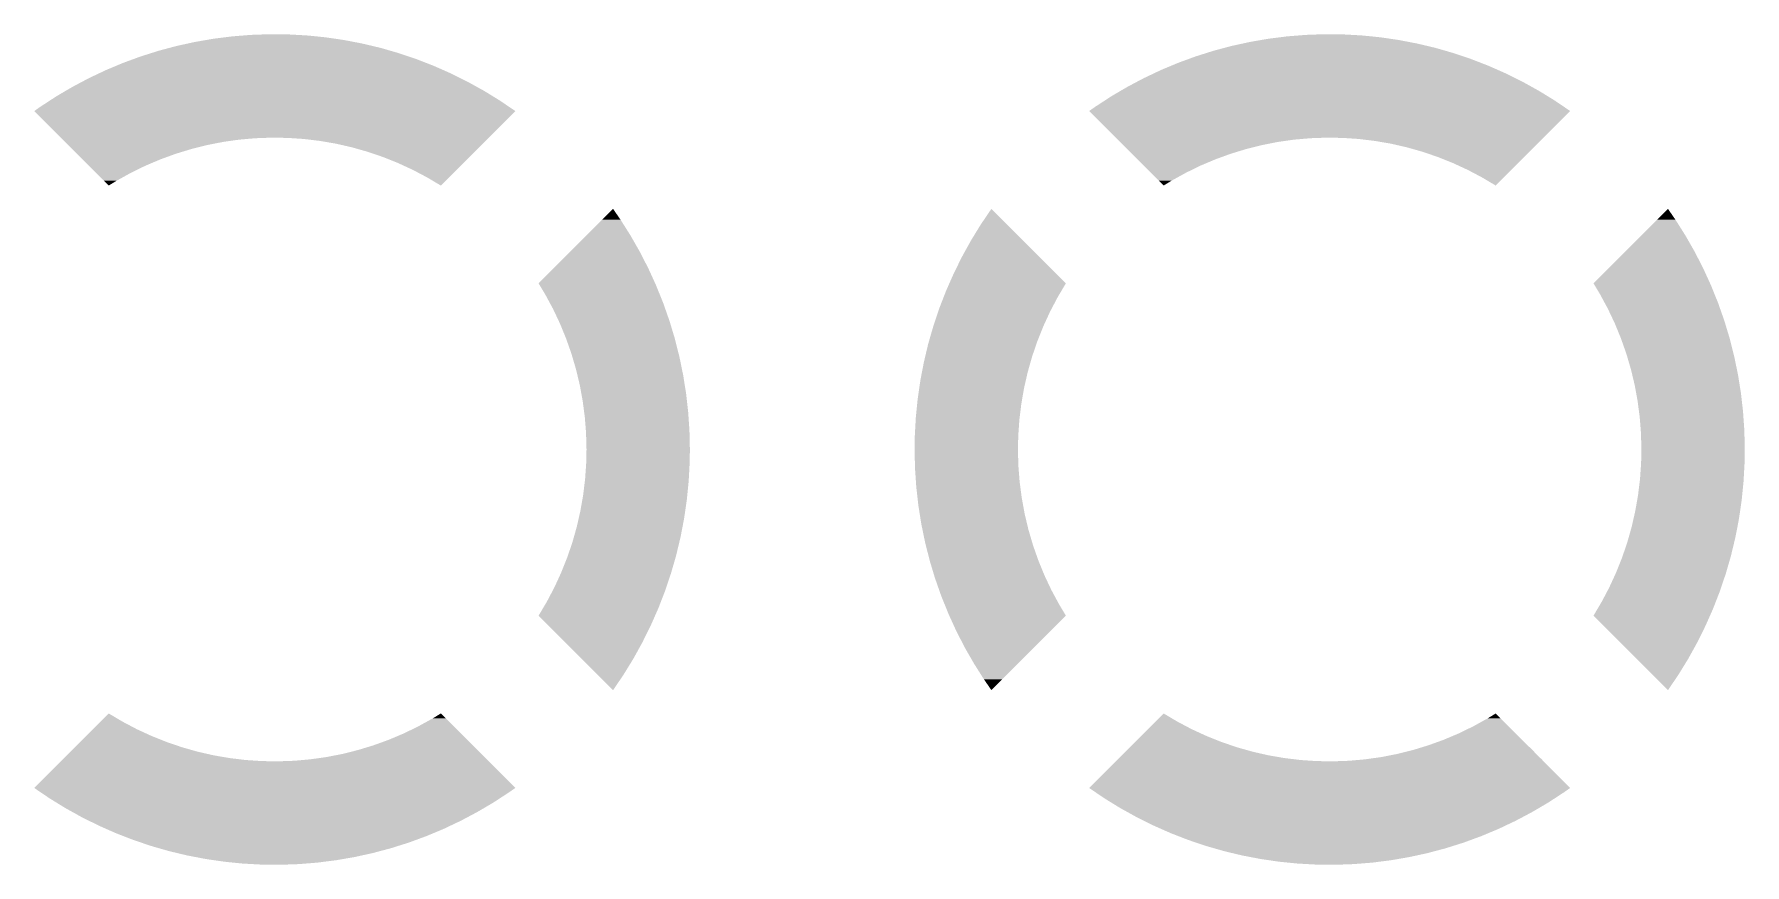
# Model space of a CAD drawing. Extents: x 295 to 953, y 10 to 290.
# Drawn here: x 582.06 to 586.179, y 122.674 to 124.673 of the extents above; entities that cross this region are included whole.
import ezdxf

# ---------------------------------------------------------------- set-up
doc = ezdxf.new("R2010")
doc.units = 0
doc.header["$LTSCALE"] = 5
doc.header["$MEASUREMENT"] = 0
doc.layers.get('0').update_dxf_attribs({"linetype": 'CONTINUOUS', "lineweight": 25})

msp = doc.modelspace()

# ---------------------------------------------------------------- linework, layer by layer
for points in [[(582.36, 124.6329), (582.3862, 124.6399), (582.9185, 124.6329), (582.8942, 124.6399)], [(582.3862, 124.6399), (582.4035, 124.6445), (582.8942, 124.6399), (582.8748, 124.6445)], [(582.4035, 124.6445), (582.4302, 124.6503), (582.8748, 124.6445), (582.8503, 124.6503)], [(582.4302, 124.6503), (582.4475, 124.6541), (582.8503, 124.6503), (582.8305, 124.6541)], [(582.4475, 124.6541), (582.4747, 124.6588), (582.8305, 124.6541), (582.8061, 124.6588)], [(582.4747, 124.6588), (582.4919, 124.6618), (582.8061, 124.6588), (582.7857, 124.6618)], [(582.4919, 124.6618), (582.5199, 124.6653), (582.7857, 124.6618), (582.7615, 124.6653)], [(582.5199, 124.6653), (582.5367, 124.6675), (582.7615, 124.6653), (582.7403, 124.6675)], [(582.5367, 124.6675), (582.5658, 124.6698), (582.7403, 124.6675), (582.7167, 124.6698)], [(582.5658, 124.6698), (582.5816, 124.6711), (582.7167, 124.6698), (582.6933, 124.6711)], [(582.5816, 124.6711), (582.6147, 124.6723), (582.6933, 124.6711), (582.6717, 124.6723)], [(582.6147, 124.6723), (582.6266, 124.6727), (582.6717, 124.6723), (582.6266, 124.6727)], [(584.9, 124.6329), (584.9262, 124.6399), (585.4585, 124.6329), (585.4342, 124.6399)], [(584.9262, 124.6399), (584.9435, 124.6445), (585.4342, 124.6399), (585.4148, 124.6445)], [(584.9435, 124.6445), (584.9702, 124.6503), (585.4148, 124.6445), (585.3903, 124.6503)], [(584.9702, 124.6503), (584.9875, 124.6541), (585.3903, 124.6503), (585.3705, 124.6541)], [(584.9875, 124.6541), (585.0147, 124.6588), (585.3705, 124.6541), (585.3461, 124.6588)], [(585.0147, 124.6588), (585.0319, 124.6618), (585.3461, 124.6588), (585.3257, 124.6618)], [(585.0319, 124.6618), (585.0599, 124.6653), (585.3257, 124.6618), (585.3015, 124.6653)], [(585.0599, 124.6653), (585.0767, 124.6675), (585.3015, 124.6653), (585.2803, 124.6675)], [(585.0767, 124.6675), (585.1058, 124.6698), (585.2803, 124.6675), (585.2567, 124.6698)], [(585.1058, 124.6698), (585.1216, 124.6711), (585.2567, 124.6698), (585.2333, 124.6711)], [(585.1216, 124.6711), (585.1547, 124.6723), (585.2333, 124.6711), (585.2117, 124.6723)], [(585.1547, 124.6723), (585.1666, 124.6727), (585.2117, 124.6723), (585.1666, 124.6727)], [(582.2331, 124.5864), (582.2578, 124.5967), (583.0456, 124.5864), (583.0222, 124.5967)], [(582.2578, 124.5967), (582.2747, 124.6038), (583.0222, 124.5967), (583.004, 124.6038)], [(582.2747, 124.6038), (582.2999, 124.613), (583.004, 124.6038), (582.9802, 124.613)], [(582.2999, 124.613), (582.317, 124.6193), (582.9802, 124.613), (582.9616, 124.6193)], [(582.317, 124.6193), (582.3427, 124.6274), (582.9616, 124.6193), (582.9375, 124.6274)], [(582.3427, 124.6274), (582.36, 124.6329), (582.9375, 124.6274), (582.9185, 124.6329)], [(584.7731, 124.5864), (584.7978, 124.5967), (585.5856, 124.5864), (585.5622, 124.5967)], [(584.7978, 124.5967), (584.8147, 124.6038), (585.5622, 124.5967), (585.544, 124.6038)], [(584.8147, 124.6038), (584.8399, 124.613), (585.544, 124.6038), (585.5202, 124.613)], [(584.8399, 124.613), (584.857, 124.6193), (585.5202, 124.613), (585.5016, 124.6193)], [(584.857, 124.6193), (584.8827, 124.6274), (585.5016, 124.6193), (585.4775, 124.6274)], [(584.8827, 124.6274), (584.9, 124.6329), (585.4775, 124.6274), (585.4585, 124.6329)], [(582.1526, 124.546), (582.1761, 124.5585), (583.1263, 124.546), (583.1038, 124.5585)], [(582.1761, 124.5585), (582.1924, 124.5671), (583.1038, 124.5585), (583.0864, 124.5671)], [(582.1924, 124.5671), (582.2165, 124.5785), (583.0864, 124.5671), (583.0634, 124.5785)], [(582.2165, 124.5785), (582.2331, 124.5864), (583.0634, 124.5785), (583.0456, 124.5864)], [(584.6926, 124.546), (584.7161, 124.5585), (585.6663, 124.546), (585.6438, 124.5585)], [(584.7161, 124.5585), (584.7324, 124.5671), (585.6438, 124.5585), (585.6264, 124.5671)], [(584.7324, 124.5671), (584.7565, 124.5785), (585.6264, 124.5671), (585.6034, 124.5785)], [(584.7565, 124.5785), (584.7731, 124.5864), (585.6034, 124.5785), (585.5856, 124.5864)], [(582.0759, 124.4986), (582.0982, 124.5131), (583.203, 124.4986), (583.1816, 124.5131)], [(582.0982, 124.5131), (582.1137, 124.5232), (583.1816, 124.5131), (583.1652, 124.5232)], [(582.1137, 124.5232), (582.1366, 124.5367), (583.1652, 124.5232), (583.1432, 124.5367)], [(582.1366, 124.5367), (582.1526, 124.546), (583.1432, 124.5367), (583.1263, 124.546)], [(584.6159, 124.4986), (584.6382, 124.5131), (585.743, 124.4986), (585.7216, 124.5131)], [(584.6382, 124.5131), (584.6537, 124.5232), (585.7216, 124.5131), (585.7052, 124.5232)], [(584.6537, 124.5232), (584.6766, 124.5367), (585.7052, 124.5232), (585.6832, 124.5367)], [(584.6766, 124.5367), (584.6926, 124.546), (585.6832, 124.5367), (585.6663, 124.546)], [(582.0605, 124.4878), (582.0759, 124.4986), (583.2189, 124.4878), (583.203, 124.4986)], [(582.1245, 124.4238), (582.0605, 124.4878), (583.1549, 124.4238), (583.2189, 124.4878)], [(584.6005, 124.4878), (584.6159, 124.4986), (585.7589, 124.4878), (585.743, 124.4986)], [(584.6645, 124.4238), (584.6005, 124.4878), (585.6949, 124.4238), (585.7589, 124.4878)], [(582.1259, 124.4224), (582.1245, 124.4238), (582.5928, 124.4224), (582.6318, 124.4238)], [(582.1293, 124.419), (582.1259, 124.4224), (582.5539, 124.419), (582.5928, 124.4224)], [(582.1348, 124.4135), (582.1293, 124.419), (582.5152, 124.4135), (582.5539, 124.419)], [(582.1423, 124.406), (582.1348, 124.4135), (582.4769, 124.406), (582.5152, 124.4135)], [(582.1517, 124.3965), (582.1423, 124.406), (582.439, 124.3965), (582.4769, 124.406)], [(582.1631, 124.3851), (582.1517, 124.3965), (582.4017, 124.3851), (582.439, 124.3965)], [(582.6709, 124.4232), (582.6318, 124.4238), (583.1543, 124.4232), (583.1549, 124.4238)], [(582.7098, 124.4206), (582.6709, 124.4232), (583.1517, 124.4206), (583.1543, 124.4232)], [(582.7486, 124.4159), (582.7098, 124.4206), (583.147, 124.4159), (583.1517, 124.4206)], [(582.7871, 124.4093), (582.7486, 124.4159), (583.1404, 124.4093), (583.147, 124.4159)], [(582.8252, 124.4006), (582.7871, 124.4093), (583.1317, 124.4006), (583.1404, 124.4093)], [(582.8627, 124.39), (582.8252, 124.4006), (583.1211, 124.39), (583.1317, 124.4006)], [(582.8997, 124.3774), (582.8627, 124.39), (583.1085, 124.3774), (583.1211, 124.39)], [(584.6659, 124.4224), (584.6645, 124.4238), (585.1328, 124.4224), (585.1718, 124.4238)], [(584.6693, 124.419), (584.6659, 124.4224), (585.0939, 124.419), (585.1328, 124.4224)], [(584.6748, 124.4135), (584.6693, 124.419), (585.0552, 124.4135), (585.0939, 124.419)], [(584.6823, 124.406), (584.6748, 124.4135), (585.0169, 124.406), (585.0552, 124.4135)], [(584.6917, 124.3965), (584.6823, 124.406), (584.979, 124.3965), (585.0169, 124.406)], [(584.7031, 124.3851), (584.6917, 124.3965), (584.9417, 124.3851), (584.979, 124.3965)], [(585.2109, 124.4232), (585.1718, 124.4238), (585.6943, 124.4232), (585.6949, 124.4238)], [(585.2498, 124.4206), (585.2109, 124.4232), (585.6917, 124.4206), (585.6943, 124.4232)], [(585.2886, 124.4159), (585.2498, 124.4206), (585.687, 124.4159), (585.6917, 124.4206)], [(585.3271, 124.4093), (585.2886, 124.4159), (585.6804, 124.4093), (585.687, 124.4159)], [(585.3652, 124.4006), (585.3271, 124.4093), (585.6717, 124.4006), (585.6804, 124.4093)], [(585.4027, 124.39), (585.3652, 124.4006), (585.6611, 124.39), (585.6717, 124.4006)], [(585.4397, 124.3774), (585.4027, 124.39), (585.6485, 124.3774), (585.6611, 124.39)], [(582.1765, 124.3718), (582.1631, 124.3851), (582.365, 124.3718), (582.4017, 124.3851)], [(582.1917, 124.3566), (582.1765, 124.3718), (582.329, 124.3566), (582.365, 124.3718)], [(582.2088, 124.3395), (582.1917, 124.3566), (582.2939, 124.3395), (582.329, 124.3566)], [(582.936, 124.3629), (582.8997, 124.3774), (583.094, 124.3629), (583.1085, 124.3774)], [(582.9714, 124.3466), (582.936, 124.3629), (583.0777, 124.3466), (583.094, 124.3629)], [(583.006, 124.3284), (582.9714, 124.3466), (583.0595, 124.3284), (583.0777, 124.3466)], [(584.7165, 124.3718), (584.7031, 124.3851), (584.905, 124.3718), (584.9417, 124.3851)], [(584.7317, 124.3566), (584.7165, 124.3718), (584.869, 124.3566), (584.905, 124.3718)], [(584.7488, 124.3395), (584.7317, 124.3566), (584.8339, 124.3395), (584.869, 124.3566)], [(585.476, 124.3629), (585.4397, 124.3774), (585.634, 124.3629), (585.6485, 124.3774)], [(585.5114, 124.3466), (585.476, 124.3629), (585.6177, 124.3466), (585.634, 124.3629)], [(585.546, 124.3284), (585.5114, 124.3466), (585.5995, 124.3284), (585.6177, 124.3466)], [(582.2277, 124.3206), (582.2088, 124.3395), (582.2597, 124.3206), (582.2939, 124.3395)], [(582.2398, 124.3085), (582.2277, 124.3206), (582.2398, 124.3085), (582.2597, 124.3206)], [(583.0396, 124.3085), (583.006, 124.3284), (583.0396, 124.3085), (583.0595, 124.3284)], [(584.7677, 124.3206), (584.7488, 124.3395), (584.7997, 124.3206), (584.8339, 124.3395)], [(584.7798, 124.3085), (584.7677, 124.3206), (584.7798, 124.3085), (584.7997, 124.3206)], [(585.5796, 124.3085), (585.546, 124.3284), (585.5796, 124.3085), (585.5995, 124.3284)], [(583.3898, 124.1881), (583.4279, 124.2262), (583.4964, 124.1881), (583.4723, 124.2262)], [(583.4279, 124.2262), (583.4542, 124.2525), (583.4723, 124.2262), (583.4542, 124.2525)], [(584.3399, 124.2152), (584.3652, 124.2525), (584.4025, 124.2152), (584.3652, 124.2525)], [(585.9298, 124.1881), (585.9679, 124.2262), (586.0364, 124.1881), (586.0123, 124.2262)], [(585.9679, 124.2262), (585.9942, 124.2525), (586.0123, 124.2262), (585.9942, 124.2525)], [(583.3506, 124.149), (583.3898, 124.1881), (583.5187, 124.149), (583.4964, 124.1881)], [(584.3163, 124.1768), (584.3399, 124.2152), (584.4409, 124.1768), (584.4025, 124.2152)], [(585.8906, 124.149), (585.9298, 124.1881), (586.0587, 124.149), (586.0364, 124.1881)], [(583.3105, 124.1089), (583.3506, 124.149), (583.5393, 124.1089), (583.5187, 124.149)], [(584.2945, 124.1374), (584.3163, 124.1768), (584.4803, 124.1374), (584.4409, 124.1768)], [(585.8505, 124.1089), (585.8906, 124.149), (586.0793, 124.1089), (586.0587, 124.149)], [(583.2749, 124.0732), (583.3105, 124.1089), (583.5556, 124.0732), (583.5393, 124.1089)], [(584.2745, 124.097), (584.2945, 124.1374), (584.5207, 124.097), (584.4803, 124.1374)], [(585.8149, 124.0732), (585.8505, 124.1089), (586.0956, 124.0732), (586.0793, 124.1089)], [(583.2781, 124.0679), (583.2749, 124.0732), (583.558, 124.0679), (583.5556, 124.0732)], [(583.2909, 124.0465), (583.2781, 124.0679), (583.5666, 124.0465), (583.558, 124.0679)], [(584.2563, 124.0558), (584.264, 124.0732), (584.5342, 124.0558), (584.5445, 124.0732)], [(584.264, 124.0732), (584.2745, 124.097), (584.5445, 124.0732), (584.5207, 124.097)], [(585.8181, 124.0679), (585.8149, 124.0732), (586.098, 124.0679), (586.0956, 124.0732)], [(585.8309, 124.0465), (585.8181, 124.0679), (586.1066, 124.0465), (586.098, 124.0679)], [(583.3019, 124.0261), (583.2909, 124.0465), (583.5749, 124.0261), (583.5666, 124.0465)], [(583.3095, 124.0121), (583.3019, 124.0261), (583.5798, 124.0121), (583.5749, 124.0261)], [(584.24, 124.0138), (584.25, 124.0396), (584.511, 124.0138), (584.5246, 124.0396)], [(584.25, 124.0396), (584.2563, 124.0558), (584.5246, 124.0396), (584.5342, 124.0558)], [(585.8419, 124.0261), (585.8309, 124.0465), (586.1149, 124.0261), (586.1066, 124.0465)], [(585.8495, 124.0121), (585.8419, 124.0261), (586.1198, 124.0121), (586.1149, 124.0261)], [(583.323, 123.9836), (583.3095, 124.0121), (583.5898, 123.9836), (583.5798, 124.0121)], [(583.3262, 123.9768), (583.323, 123.9836), (583.5919, 123.9768), (583.5898, 123.9836)], [(583.341, 123.9407), (583.3262, 123.9768), (583.6028, 123.9407), (583.5919, 123.9768)], [(584.2256, 123.9711), (584.237, 124.005), (584.4908, 123.9711), (584.5064, 124.005)], [(584.237, 124.005), (584.24, 124.0138), (584.5064, 124.005), (584.511, 124.0138)], [(585.863, 123.9836), (585.8495, 124.0121), (586.1298, 123.9836), (586.1198, 124.0121)], [(585.8662, 123.9768), (585.863, 123.9836), (586.1319, 123.9768), (586.1298, 123.9836)], [(585.881, 123.9407), (585.8662, 123.9768), (586.1428, 123.9407), (586.1319, 123.9768)], [(583.3411, 123.9404), (583.341, 123.9407), (583.6028, 123.9404), (583.6028, 123.9407)], [(583.354, 123.9038), (583.3411, 123.9404), (583.6121, 123.9038), (583.6028, 123.9404)], [(584.2131, 123.9278), (584.2147, 123.9333), (584.4737, 123.9278), (584.4756, 123.9333)], [(584.2147, 123.9333), (584.2252, 123.9696), (584.4756, 123.9333), (584.4901, 123.9696)], [(584.2252, 123.9696), (584.2256, 123.9711), (584.4901, 123.9696), (584.4908, 123.9711)], [(585.8811, 123.9404), (585.881, 123.9407), (586.1428, 123.9404), (586.1428, 123.9407)], [(585.894, 123.9038), (585.8811, 123.9404), (586.1521, 123.9038), (586.1428, 123.9404)], [(583.3561, 123.8967), (583.354, 123.9038), (583.6139, 123.8967), (583.6121, 123.9038)], [(583.365, 123.8664), (583.3561, 123.8967), (583.6201, 123.8664), (583.6139, 123.8967)], [(584.2027, 123.884), (584.2056, 123.8963), (584.4595, 123.884), (584.463, 123.8963)], [(584.2056, 123.8963), (584.2131, 123.9278), (584.463, 123.8963), (584.4737, 123.9278)], [(585.8961, 123.8967), (585.894, 123.9038), (586.1539, 123.8967), (586.1521, 123.9038)], [(585.905, 123.8664), (585.8961, 123.8967), (586.1601, 123.8664), (586.1539, 123.8967)], [(583.3683, 123.8526), (583.365, 123.8664), (583.623, 123.8526), (583.6201, 123.8664)], [(583.3741, 123.8284), (583.3683, 123.8526), (583.6268, 123.8284), (583.623, 123.8526)], [(584.1942, 123.8397), (584.1978, 123.8588), (584.4481, 123.8397), (584.4524, 123.8588)], [(584.1978, 123.8588), (584.2027, 123.884), (584.4524, 123.8588), (584.4595, 123.884)], [(585.9083, 123.8526), (585.905, 123.8664), (586.163, 123.8526), (586.1601, 123.8664)], [(585.9141, 123.8284), (585.9083, 123.8526), (586.1668, 123.8284), (586.163, 123.8526)], [(583.3778, 123.8081), (583.3741, 123.8284), (583.6301, 123.8081), (583.6268, 123.8284)], [(584.1877, 123.7951), (584.1914, 123.8207), (584.4393, 123.7951), (584.4437, 123.8207)], [(584.1914, 123.8207), (584.1942, 123.8397), (584.4437, 123.8207), (584.4481, 123.8397)], [(585.9178, 123.8081), (585.9141, 123.8284), (586.1701, 123.8081), (586.1668, 123.8284)], [(583.3811, 123.79), (583.3778, 123.8081), (583.6321, 123.79), (583.6301, 123.8081)], [(583.3846, 123.7633), (583.3811, 123.79), (583.6351, 123.7633), (583.6321, 123.79)], [(584.1832, 123.7503), (584.1864, 123.7822), (584.4332, 123.7503), (584.4371, 123.7822)], [(584.1864, 123.7822), (584.1877, 123.7951), (584.4371, 123.7822), (584.4393, 123.7951)], [(585.9211, 123.79), (585.9178, 123.8081), (586.1721, 123.79), (586.1701, 123.8081)], [(585.9246, 123.7633), (585.9211, 123.79), (586.1751, 123.7633), (586.1721, 123.79)], [(583.3862, 123.7513), (583.3846, 123.7633), (583.6359, 123.7513), (583.6351, 123.7633)], [(583.3888, 123.7184), (583.3862, 123.7513), (583.6382, 123.7184), (583.6359, 123.7513)], [(584.1807, 123.7053), (584.1828, 123.7434), (584.4298, 123.7053), (584.4324, 123.7434)], [(584.1828, 123.7434), (584.1832, 123.7503), (584.4324, 123.7434), (584.4332, 123.7503)], [(585.9262, 123.7513), (585.9246, 123.7633), (586.1759, 123.7513), (586.1751, 123.7633)], [(585.9288, 123.7184), (585.9262, 123.7513), (586.1782, 123.7184), (586.1759, 123.7513)], [(583.3892, 123.7123), (583.3888, 123.7184), (583.6383, 123.7123), (583.6382, 123.7184)], [(583.3903, 123.6733), (583.3892, 123.7123), (583.6392, 123.6733), (583.6383, 123.7123)], [(584.1802, 123.6733), (584.1807, 123.7045), (584.4291, 123.6733), (584.4298, 123.7045)], [(584.1807, 123.7045), (584.1807, 123.7053), (584.4298, 123.7045), (584.4298, 123.7053)], [(585.9292, 123.7123), (585.9288, 123.7184), (586.1783, 123.7123), (586.1782, 123.7184)], [(585.9303, 123.6733), (585.9292, 123.7123), (586.1792, 123.6733), (586.1783, 123.7123)], [(583.3896, 123.6421), (583.3903, 123.6733), (583.6387, 123.6421), (583.6392, 123.6733)], [(584.1811, 123.6343), (584.1802, 123.6733), (584.4301, 123.6343), (584.4291, 123.6733)], [(585.9296, 123.6421), (585.9303, 123.6733), (586.1787, 123.6421), (586.1792, 123.6733)], [(583.387, 123.6032), (583.3896, 123.6413), (583.6366, 123.6032), (583.6387, 123.6413)], [(583.3896, 123.6413), (583.3896, 123.6421), (583.6387, 123.6413), (583.6387, 123.6421)], [(584.1812, 123.6283), (584.1811, 123.6343), (584.4306, 123.6283), (584.4301, 123.6343)], [(584.1835, 123.5953), (584.1812, 123.6283), (584.4332, 123.5953), (584.4306, 123.6283)], [(585.927, 123.6032), (585.9296, 123.6413), (586.1766, 123.6032), (586.1787, 123.6413)], [(585.9296, 123.6413), (585.9296, 123.6421), (586.1787, 123.6413), (586.1787, 123.6421)], [(583.3801, 123.5515), (583.3823, 123.5644), (583.6317, 123.5515), (583.633, 123.5644)], [(583.3823, 123.5644), (583.3862, 123.5963), (583.633, 123.5644), (583.6362, 123.5963)], [(583.3862, 123.5963), (583.387, 123.6032), (583.6362, 123.5963), (583.6366, 123.6032)], [(584.1843, 123.5833), (584.1835, 123.5953), (584.4348, 123.5833), (584.4332, 123.5953)], [(584.1873, 123.5566), (584.1843, 123.5833), (584.4383, 123.5566), (584.4348, 123.5833)], [(585.9201, 123.5515), (585.9223, 123.5644), (586.1717, 123.5515), (586.173, 123.5644)], [(585.9223, 123.5644), (585.9262, 123.5963), (586.173, 123.5644), (586.1762, 123.5963)], [(585.9262, 123.5963), (585.927, 123.6032), (586.1762, 123.5963), (586.1766, 123.6032)], [(583.3713, 123.5069), (583.3756, 123.5259), (583.6252, 123.5069), (583.628, 123.5259)], [(583.3756, 123.5259), (583.3801, 123.5515), (583.628, 123.5259), (583.6317, 123.5515)], [(584.1893, 123.5385), (584.1873, 123.5566), (584.4416, 123.5385), (584.4383, 123.5566)], [(584.1926, 123.5182), (584.1893, 123.5385), (584.4453, 123.5182), (584.4416, 123.5385)], [(585.9113, 123.5069), (585.9156, 123.5259), (586.1652, 123.5069), (586.168, 123.5259)], [(585.9156, 123.5259), (585.9201, 123.5515), (586.168, 123.5259), (586.1717, 123.5515)], [(583.3599, 123.4626), (583.367, 123.4878), (583.6167, 123.4626), (583.6216, 123.4878)], [(583.367, 123.4878), (583.3713, 123.5069), (583.6216, 123.4878), (583.6252, 123.5069)], [(584.1964, 123.494), (584.1926, 123.5182), (584.4511, 123.494), (584.4453, 123.5182)], [(584.1993, 123.4802), (584.1964, 123.494), (584.4544, 123.4802), (584.4511, 123.494)], [(584.2055, 123.4499), (584.1993, 123.4802), (584.4633, 123.4499), (584.4544, 123.4802)], [(585.8999, 123.4626), (585.907, 123.4878), (586.1567, 123.4626), (586.1616, 123.4878)], [(585.907, 123.4878), (585.9113, 123.5069), (586.1616, 123.4878), (586.1652, 123.5069)], [(583.3457, 123.4188), (583.3564, 123.4503), (583.6062, 123.4188), (583.6138, 123.4503)], [(583.3564, 123.4503), (583.3599, 123.4626), (583.6138, 123.4503), (583.6167, 123.4626)], [(584.2073, 123.4428), (584.2055, 123.4499), (584.4654, 123.4428), (584.4633, 123.4499)], [(584.2166, 123.4062), (584.2073, 123.4428), (584.4783, 123.4062), (584.4654, 123.4428)], [(585.8857, 123.4188), (585.8964, 123.4503), (586.1462, 123.4188), (586.1538, 123.4503)], [(585.8964, 123.4503), (585.8999, 123.4626), (586.1538, 123.4503), (586.1567, 123.4626)], [(583.3293, 123.377), (583.3438, 123.4133), (583.5942, 123.377), (583.6047, 123.4133)], [(583.3438, 123.4133), (583.3457, 123.4188), (583.6047, 123.4133), (583.6062, 123.4188)], [(584.2166, 123.4059), (584.2166, 123.4062), (584.4784, 123.4059), (584.4783, 123.4062)], [(584.2275, 123.3698), (584.2166, 123.4059), (584.4932, 123.3698), (584.4784, 123.4059)], [(585.8693, 123.377), (585.8838, 123.4133), (586.1342, 123.377), (586.1447, 123.4133)], [(585.8838, 123.4133), (585.8857, 123.4188), (586.1447, 123.4133), (586.1462, 123.4188)], [(583.313, 123.3416), (583.3286, 123.3755), (583.5823, 123.3416), (583.5938, 123.3755)], [(583.3286, 123.3755), (583.3293, 123.377), (583.5938, 123.3755), (583.5942, 123.377)], [(584.2296, 123.363), (584.2275, 123.3698), (584.4964, 123.363), (584.4932, 123.3698)], [(584.2396, 123.3345), (584.2296, 123.363), (584.5099, 123.3345), (584.4964, 123.363)], [(585.853, 123.3416), (585.8686, 123.3755), (586.1223, 123.3416), (586.1338, 123.3755)], [(585.8686, 123.3755), (585.8693, 123.377), (586.1338, 123.3755), (586.1342, 123.377)], [(583.2948, 123.307), (583.3084, 123.3328), (583.5694, 123.307), (583.5794, 123.3328)], [(583.3084, 123.3328), (583.313, 123.3416), (583.5794, 123.3328), (583.5823, 123.3416)], [(584.2445, 123.3205), (584.2396, 123.3345), (584.5175, 123.3205), (584.5099, 123.3345)], [(584.2528, 123.3001), (584.2445, 123.3205), (584.5285, 123.3001), (584.5175, 123.3205)], [(585.8348, 123.307), (585.8484, 123.3328), (586.1094, 123.307), (586.1194, 123.3328)], [(585.8484, 123.3328), (585.853, 123.3416), (586.1194, 123.3328), (586.1223, 123.3416)], [(583.2749, 123.2734), (583.2852, 123.2908), (583.5554, 123.2734), (583.5631, 123.2908)], [(583.2852, 123.2908), (583.2948, 123.307), (583.5631, 123.2908), (583.5694, 123.307)], [(584.2614, 123.2787), (584.2528, 123.3001), (584.5413, 123.2787), (584.5285, 123.3001)], [(584.2638, 123.2734), (584.2614, 123.2787), (584.5445, 123.2734), (584.5413, 123.2787)], [(585.8149, 123.2734), (585.8252, 123.2908), (586.0954, 123.2734), (586.1031, 123.2908)], [(585.8252, 123.2908), (585.8348, 123.307), (586.1031, 123.2908), (586.1094, 123.307)], [(583.2987, 123.2496), (583.2749, 123.2734), (583.5449, 123.2496), (583.5554, 123.2734)], [(583.3391, 123.2092), (583.2987, 123.2496), (583.5249, 123.2092), (583.5449, 123.2496)], [(584.2801, 123.2377), (584.2638, 123.2734), (584.5089, 123.2377), (584.5445, 123.2734)], [(584.3006, 123.1976), (584.2801, 123.2377), (584.4688, 123.1976), (584.5089, 123.2377)], [(585.8387, 123.2496), (585.8149, 123.2734), (586.0849, 123.2496), (586.0954, 123.2734)], [(585.8791, 123.2092), (585.8387, 123.2496), (586.0649, 123.2092), (586.0849, 123.2496)], [(583.3785, 123.1698), (583.3391, 123.2092), (583.5031, 123.1698), (583.5249, 123.2092)], [(584.323, 123.1585), (584.3006, 123.1976), (584.4296, 123.1585), (584.4688, 123.1976)], [(585.9185, 123.1698), (585.8791, 123.2092), (586.0431, 123.1698), (586.0649, 123.2092)], [(583.4169, 123.1314), (583.3785, 123.1698), (583.4795, 123.1314), (583.5031, 123.1698)], [(584.3471, 123.1204), (584.323, 123.1585), (584.3915, 123.1204), (584.4296, 123.1585)], [(585.9569, 123.1314), (585.9185, 123.1698), (586.0195, 123.1314), (586.0431, 123.1698)], [(583.4542, 123.0941), (583.4169, 123.1314), (583.4542, 123.0941), (583.4795, 123.1314)], [(584.3652, 123.0941), (584.3471, 123.1204), (584.3652, 123.0941), (584.3915, 123.1204)], [(585.9942, 123.0941), (585.9569, 123.1314), (585.9942, 123.0941), (586.0195, 123.1314)], [(582.2199, 123.0182), (582.2398, 123.0381), (582.2734, 123.0182), (582.2398, 123.0381)], [(583.0197, 123.026), (583.0396, 123.0381), (583.0517, 123.026), (583.0396, 123.0381)], [(584.7599, 123.0182), (584.7798, 123.0381), (584.8134, 123.0182), (584.7798, 123.0381)], [(585.5597, 123.026), (585.5796, 123.0381), (585.5917, 123.026), (585.5796, 123.0381)], [(582.1854, 122.9837), (582.2017, 123), (582.3434, 122.9837), (582.3079, 123)], [(582.2017, 123), (582.2199, 123.0182), (582.3079, 123), (582.2734, 123.0182)], [(582.9144, 122.9748), (582.9504, 122.99), (583.1029, 122.9748), (583.0877, 122.99)], [(582.9504, 122.99), (582.9855, 123.0071), (583.0877, 122.99), (583.0706, 123.0071)], [(582.9855, 123.0071), (583.0197, 123.026), (583.0706, 123.0071), (583.0517, 123.026)], [(584.7254, 122.9837), (584.7417, 123), (584.8834, 122.9837), (584.8479, 123)], [(584.7417, 123), (584.7599, 123.0182), (584.8479, 123), (584.8134, 123.0182)], [(585.4544, 122.9748), (585.4904, 122.99), (585.6429, 122.9748), (585.6277, 122.99)], [(585.4904, 122.99), (585.5255, 123.0071), (585.6277, 122.99), (585.6106, 123.0071)], [(585.5255, 123.0071), (585.5597, 123.026), (585.6106, 123.0071), (585.5917, 123.026)], [(582.139, 122.9373), (582.1477, 122.946), (582.4923, 122.9373), (582.4542, 122.946)], [(582.1477, 122.946), (582.1583, 122.9566), (582.4542, 122.946), (582.4167, 122.9566)], [(582.1583, 122.9566), (582.1709, 122.9692), (582.4167, 122.9566), (582.3797, 122.9692)], [(582.1709, 122.9692), (582.1854, 122.9837), (582.3797, 122.9692), (582.3434, 122.9837)], [(582.8025, 122.9406), (582.8404, 122.9501), (583.1371, 122.9406), (583.1277, 122.9501)], [(582.8404, 122.9501), (582.8777, 122.9615), (583.1277, 122.9501), (583.1162, 122.9615)], [(582.8777, 122.9615), (582.9144, 122.9748), (583.1162, 122.9615), (583.1029, 122.9748)], [(584.679, 122.9373), (584.6877, 122.946), (585.0323, 122.9373), (584.9942, 122.946)], [(584.6877, 122.946), (584.6983, 122.9566), (584.9942, 122.946), (584.9567, 122.9566)], [(584.6983, 122.9566), (584.7109, 122.9692), (584.9567, 122.9566), (584.9197, 122.9692)], [(584.7109, 122.9692), (584.7254, 122.9837), (584.9197, 122.9692), (584.8834, 122.9837)], [(585.3425, 122.9406), (585.3804, 122.9501), (585.6771, 122.9406), (585.6677, 122.9501)], [(585.3804, 122.9501), (585.4177, 122.9615), (585.6677, 122.9501), (585.6562, 122.9615)], [(585.4177, 122.9615), (585.4544, 122.9748), (585.6562, 122.9615), (585.6429, 122.9748)], [(582.0604, 122.8588), (582.1244, 122.9228), (583.2189, 122.8588), (583.1549, 122.9228)], [(582.1244, 122.9228), (582.1251, 122.9234), (582.6476, 122.9228), (582.6085, 122.9234)], [(582.1251, 122.9234), (582.1277, 122.926), (582.6085, 122.9234), (582.5696, 122.926)], [(582.1277, 122.926), (582.1324, 122.9307), (582.5696, 122.926), (582.5308, 122.9307)], [(582.1324, 122.9307), (582.139, 122.9373), (582.5308, 122.9307), (582.4923, 122.9373)], [(582.6476, 122.9228), (582.6866, 122.9242), (583.1549, 122.9228), (583.1535, 122.9242)], [(582.6866, 122.9242), (582.7255, 122.9277), (583.1535, 122.9242), (583.1501, 122.9277)], [(582.7255, 122.9277), (582.7641, 122.9331), (583.1501, 122.9277), (583.1446, 122.9331)], [(582.7641, 122.9331), (582.8025, 122.9406), (583.1446, 122.9331), (583.1371, 122.9406)], [(584.6004, 122.8588), (584.6644, 122.9228), (585.7589, 122.8588), (585.6949, 122.9228)], [(584.6644, 122.9228), (584.6651, 122.9234), (585.1876, 122.9228), (585.1485, 122.9234)], [(584.6651, 122.9234), (584.6677, 122.926), (585.1485, 122.9234), (585.1096, 122.926)], [(584.6677, 122.926), (584.6724, 122.9307), (585.1096, 122.926), (585.0708, 122.9307)], [(584.6724, 122.9307), (584.679, 122.9373), (585.0708, 122.9307), (585.0323, 122.9373)], [(585.1876, 122.9228), (585.2266, 122.9242), (585.6949, 122.9228), (585.6935, 122.9242)], [(585.2266, 122.9242), (585.2655, 122.9277), (585.6935, 122.9242), (585.6901, 122.9277)], [(585.2655, 122.9277), (585.3041, 122.9331), (585.6901, 122.9277), (585.6846, 122.9331)], [(585.3041, 122.9331), (585.3425, 122.9406), (585.6846, 122.9331), (585.6771, 122.9406)], [(582.0764, 122.848), (582.0604, 122.8588), (583.2034, 122.848), (583.2189, 122.8588)], [(582.0978, 122.8335), (582.0764, 122.848), (583.1812, 122.8335), (583.2034, 122.848)], [(582.1142, 122.8234), (582.0978, 122.8335), (583.1657, 122.8234), (583.1812, 122.8335)], [(582.1362, 122.8099), (582.1142, 122.8234), (583.1427, 122.8099), (583.1657, 122.8234)], [(584.6164, 122.848), (584.6004, 122.8588), (585.7434, 122.848), (585.7589, 122.8588)], [(584.6378, 122.8335), (584.6164, 122.848), (585.7212, 122.8335), (585.7434, 122.848)], [(584.6542, 122.8234), (584.6378, 122.8335), (585.7057, 122.8234), (585.7212, 122.8335)], [(584.6762, 122.8099), (584.6542, 122.8234), (585.6827, 122.8099), (585.7057, 122.8234)], [(582.1531, 122.8006), (582.1362, 122.8099), (583.1268, 122.8006), (583.1427, 122.8099)], [(582.1756, 122.7881), (582.1531, 122.8006), (583.1033, 122.7881), (583.1268, 122.8006)], [(582.193, 122.7795), (582.1756, 122.7881), (583.087, 122.7795), (583.1033, 122.7881)], [(584.6931, 122.8006), (584.6762, 122.8099), (585.6668, 122.8006), (585.6827, 122.8099)], [(584.7156, 122.7881), (584.6931, 122.8006), (585.6433, 122.7881), (585.6668, 122.8006)], [(584.733, 122.7795), (584.7156, 122.7881), (585.627, 122.7795), (585.6433, 122.7881)], [(582.216, 122.7681), (582.193, 122.7795), (583.0629, 122.7681), (583.087, 122.7795)], [(582.2338, 122.7602), (582.216, 122.7681), (583.0463, 122.7602), (583.0629, 122.7681)], [(582.2572, 122.7499), (582.2338, 122.7602), (583.0216, 122.7499), (583.0463, 122.7602)], [(582.2754, 122.7428), (582.2572, 122.7499), (583.0047, 122.7428), (583.0216, 122.7499)], [(582.2992, 122.7336), (582.2754, 122.7428), (582.9795, 122.7336), (583.0047, 122.7428)], [(584.756, 122.7681), (584.733, 122.7795), (585.6029, 122.7681), (585.627, 122.7795)], [(584.7738, 122.7602), (584.756, 122.7681), (585.5863, 122.7602), (585.6029, 122.7681)], [(584.7972, 122.7499), (584.7738, 122.7602), (585.5616, 122.7499), (585.5863, 122.7602)], [(584.8154, 122.7428), (584.7972, 122.7499), (585.5447, 122.7428), (585.5616, 122.7499)], [(584.8392, 122.7336), (584.8154, 122.7428), (585.5195, 122.7336), (585.5447, 122.7428)], [(582.3178, 122.7273), (582.2992, 122.7336), (582.9624, 122.7273), (582.9795, 122.7336)], [(582.3419, 122.7192), (582.3178, 122.7273), (582.9367, 122.7192), (582.9624, 122.7273)], [(582.3609, 122.7137), (582.3419, 122.7192), (582.9194, 122.7137), (582.9367, 122.7192)], [(582.3852, 122.7068), (582.3609, 122.7137), (582.8932, 122.7068), (582.9194, 122.7137)], [(582.4046, 122.7021), (582.3852, 122.7068), (582.8759, 122.7021), (582.8932, 122.7068)], [(582.429, 122.6963), (582.4046, 122.7021), (582.8492, 122.6963), (582.8759, 122.7021)], [(584.8578, 122.7273), (584.8392, 122.7336), (585.5024, 122.7273), (585.5195, 122.7336)], [(584.8819, 122.7192), (584.8578, 122.7273), (585.4767, 122.7192), (585.5024, 122.7273)], [(584.9009, 122.7137), (584.8819, 122.7192), (585.4594, 122.7137), (585.4767, 122.7192)], [(584.9252, 122.7068), (584.9009, 122.7137), (585.4332, 122.7068), (585.4594, 122.7137)], [(584.9446, 122.7021), (584.9252, 122.7068), (585.4159, 122.7021), (585.4332, 122.7068)], [(584.969, 122.6963), (584.9446, 122.7021), (585.3892, 122.6963), (585.4159, 122.7021)], [(582.4489, 122.6925), (582.429, 122.6963), (582.8318, 122.6925), (582.8492, 122.6963)], [(582.4733, 122.6878), (582.4489, 122.6925), (582.8046, 122.6878), (582.8318, 122.6925)], [(582.4937, 122.6848), (582.4733, 122.6878), (582.7874, 122.6848), (582.8046, 122.6878)], [(582.5179, 122.6813), (582.4937, 122.6848), (582.7595, 122.6813), (582.7874, 122.6848)], [(582.5391, 122.6791), (582.5179, 122.6813), (582.7427, 122.6791), (582.7595, 122.6813)], [(582.5627, 122.6768), (582.5391, 122.6791), (582.7136, 122.6768), (582.7427, 122.6791)], [(582.5861, 122.6755), (582.5627, 122.6768), (582.6978, 122.6755), (582.7136, 122.6768)], [(582.6077, 122.6743), (582.5861, 122.6755), (582.6647, 122.6743), (582.6978, 122.6755)], [(582.6528, 122.6739), (582.6077, 122.6743), (582.6528, 122.6739), (582.6647, 122.6743)], [(584.9889, 122.6925), (584.969, 122.6963), (585.3718, 122.6925), (585.3892, 122.6963)], [(585.0133, 122.6878), (584.9889, 122.6925), (585.3446, 122.6878), (585.3718, 122.6925)], [(585.0337, 122.6848), (585.0133, 122.6878), (585.3274, 122.6848), (585.3446, 122.6878)], [(585.0579, 122.6813), (585.0337, 122.6848), (585.2995, 122.6813), (585.3274, 122.6848)], [(585.0791, 122.6791), (585.0579, 122.6813), (585.2827, 122.6791), (585.2995, 122.6813)], [(585.1027, 122.6768), (585.0791, 122.6791), (585.2536, 122.6768), (585.2827, 122.6791)], [(585.1261, 122.6755), (585.1027, 122.6768), (585.2378, 122.6755), (585.2536, 122.6768)], [(585.1477, 122.6743), (585.1261, 122.6755), (585.2047, 122.6743), (585.2378, 122.6755)], [(585.1928, 122.6739), (585.1477, 122.6743), (585.1928, 122.6739), (585.2047, 122.6743)]]:
    msp.add_solid(points)

doc.saveas('drawing.dxf')
